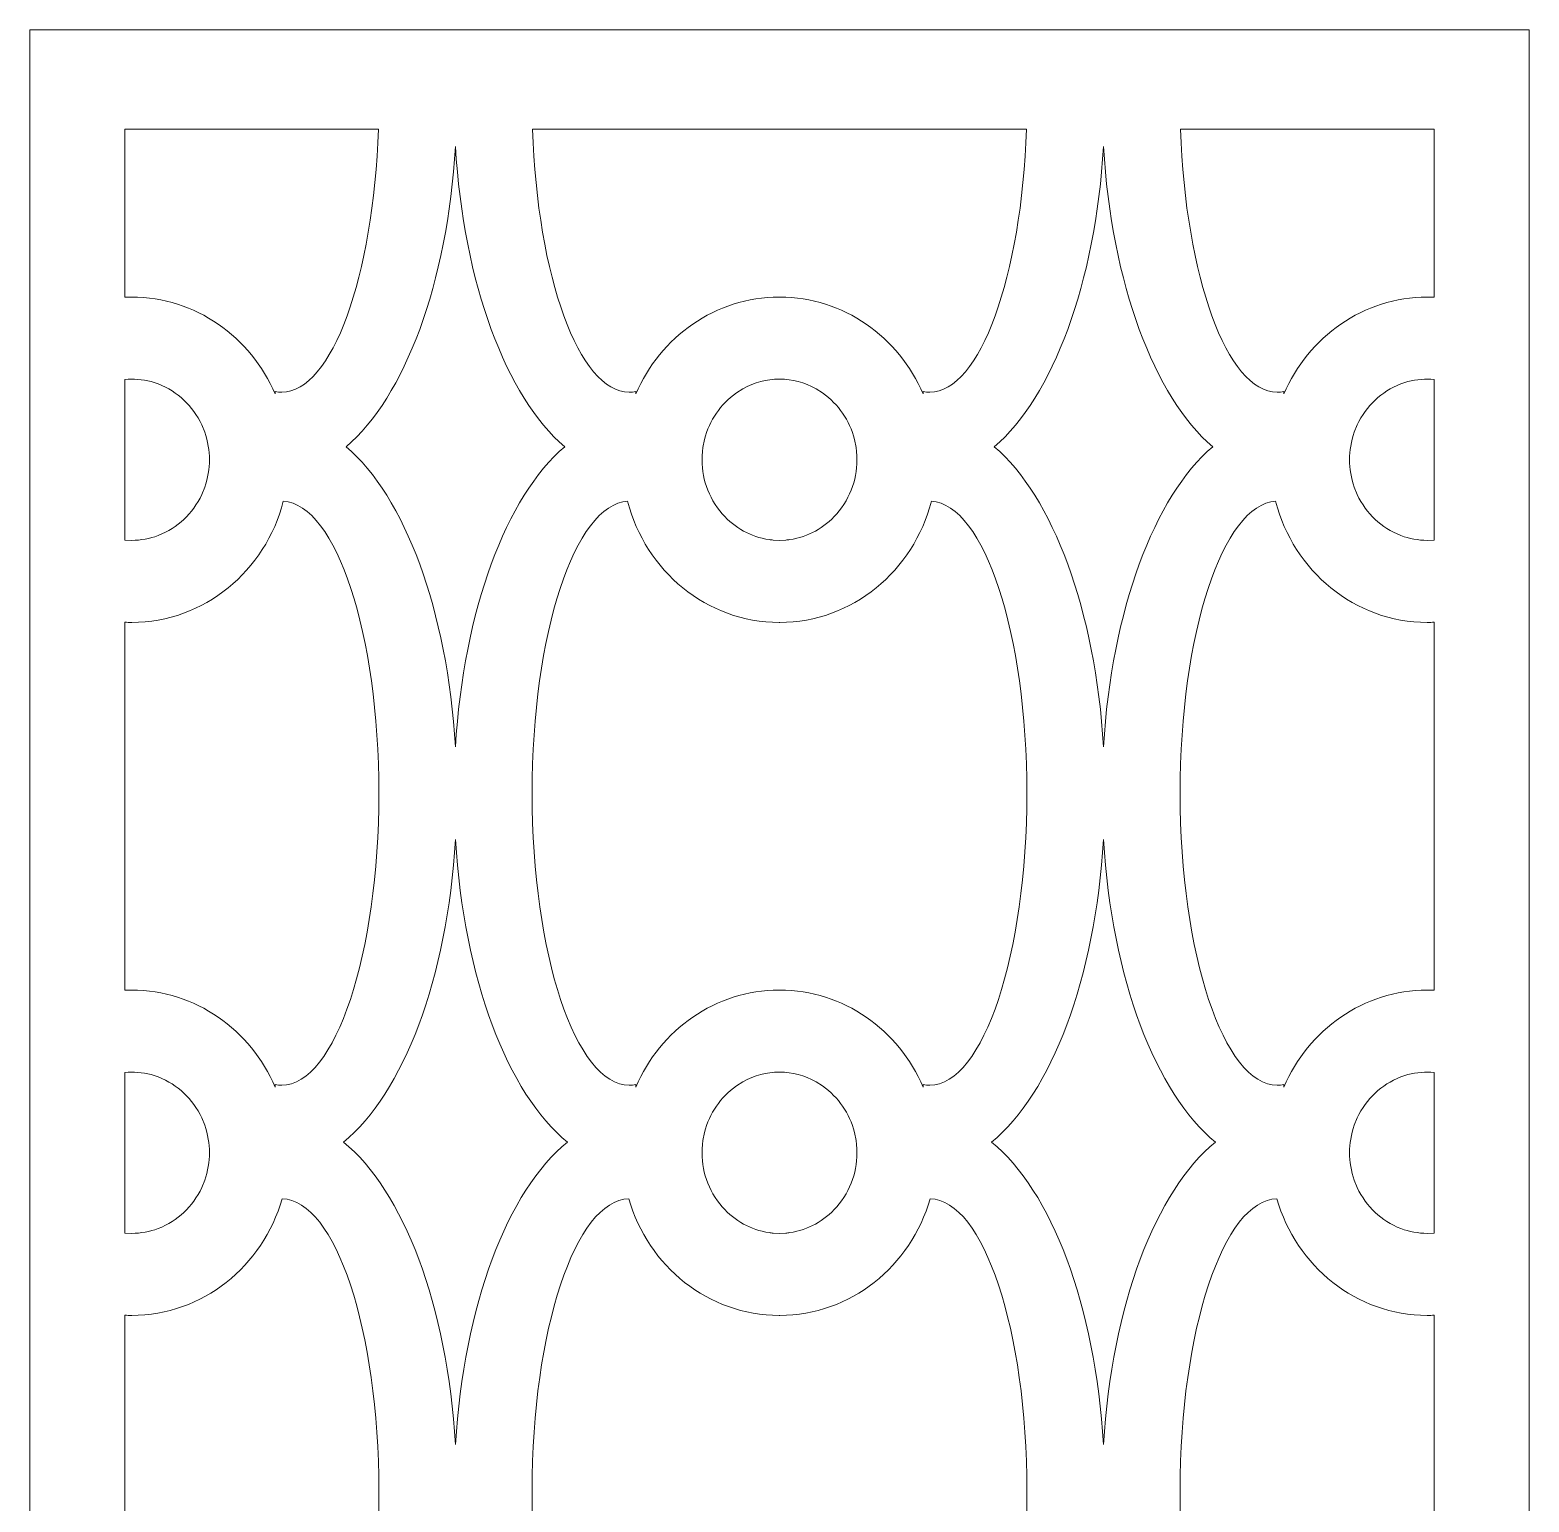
# Model space of a CAD drawing. Header units: centimetres. Extents: x 1.9 to 9.7, y -9.5 to 9.5.
# Drawn here: x 1.854 to 5.551, y 5.869 to 9.5 of the extents above; entities that cross this region are included whole.
import ezdxf

# ---------------------------------------------------------------- set-up
doc = ezdxf.new("R2010")
doc.units = ezdxf.units.CM
doc.header["$MEASUREMENT"] = 0
doc.layers.add('layer 1', color=7, linetype='Continuous')

msp = doc.modelspace()

# ---------------------------------------------------------------- linework, layer by layer
at = {"layer": 'layer 1', "color": 7, "lineweight": 9}
for points, knots in [([(1.85393, 9.5), (1.85393, 9.5), (5.551, 9.5), (5.551, 9.5), (5.551, 9.5), (5.551, 9.5), (5.551, -9.5), (5.551, -9.5), (5.551, -9.5), (5.551, -9.5), (1.85393, -9.5), (1.85393, -9.5), (1.85393, -9.5), (1.85393, -9.5), (1.85393, 9.5), (1.85393, 9.5)], [0, 0, 0, 0, 0.2, 0.2, 0.2, 0.2, 0.4, 0.4, 0.4, 0.4, 0.6, 0.6, 0.6, 0.6, 1, 1, 1, 1]), ([(2.0879, 8.84093), (2.0879, 8.84093), (2.0879, 8.84093), (2.0879, 8.84093), (2.0879, 8.84093), (2.0879, 8.84093), (2.0879, 9.25575), (2.0879, 9.25575), (2.0879, 9.25575), (2.0879, 9.25575), (2.7132, 9.25575), (2.7132, 9.25575), (2.7132, 9.25575), (2.70129, 8.89223), (2.59874, 8.60662), (2.47467, 8.60662), (2.47467, 8.60662), (2.46927, 8.60662), (2.46385, 8.60721), (2.45854, 8.60829), (2.45854, 8.60829), (2.45854, 8.60829), (2.45854, 8.60223), (2.45854, 8.60223), (2.45854, 8.60223), (2.3983, 8.74283), (2.26227, 8.8413), (2.10479, 8.8413), (2.10479, 8.8413), (2.09914, 8.8413), (2.09349, 8.84118), (2.0879, 8.84093)], [0, 0, 0, 0, 0.1111111, 0.1111111, 0.1111111, 0.1111111, 0.2222222, 0.2222222, 0.2222222, 0.2222222, 0.3333333, 0.3333333, 0.3333333, 0.3333333, 0.4444444, 0.4444444, 0.4444444, 0.4444444, 0.5555556, 0.5555556, 0.5555556, 0.5555556, 0.6666667, 0.6666667, 0.6666667, 0.6666667, 0.7777778, 0.7777778, 0.7777778, 0.7777778, 1, 1, 1, 1]), ([(3.0934, 9.25575), (3.0934, 9.25575), (3.0934, 9.25575), (3.0934, 9.25575), (3.0934, 9.25575), (3.0934, 9.25575), (4.31144, 9.25575), (4.31144, 9.25575), (4.31144, 9.25575), (4.29953, 8.89223), (4.19697, 8.60662), (4.07291, 8.60662), (4.07291, 8.60662), (4.0675, 8.60662), (4.06209, 8.60721), (4.05678, 8.60829), (4.05678, 8.60829), (4.05678, 8.60829), (4.05678, 8.60223), (4.05678, 8.60223), (4.05678, 8.60223), (3.99654, 8.74283), (3.86054, 8.8413), (3.70303, 8.8413), (3.70303, 8.8413), (3.70303, 8.8413), (3.70264, 8.8413), (3.70242, 8.8413), (3.70242, 8.8413), (3.70242, 8.8413), (3.70203, 8.8413), (3.70182, 8.8413), (3.70182, 8.8413), (3.54433, 8.8413), (3.40834, 8.74283), (3.34809, 8.60223), (3.34809, 8.60223), (3.34809, 8.60223), (3.34809, 8.60829), (3.34809, 8.60829), (3.34809, 8.60829), (3.34275, 8.60721), (3.33737, 8.60662), (3.33193, 8.60662), (3.33193, 8.60662), (3.20787, 8.60662), (3.10534, 8.89223), (3.0934, 9.25575)], [0, 0, 0, 0, 0.0769231, 0.0769231, 0.0769231, 0.0769231, 0.1538462, 0.1538462, 0.1538462, 0.1538462, 0.2307692, 0.2307692, 0.2307692, 0.2307692, 0.3076923, 0.3076923, 0.3076923, 0.3076923, 0.3846154, 0.3846154, 0.3846154, 0.3846154, 0.4615385, 0.4615385, 0.4615385, 0.4615385, 0.5384615, 0.5384615, 0.5384615, 0.5384615, 0.6153846, 0.6153846, 0.6153846, 0.6153846, 0.6923077, 0.6923077, 0.6923077, 0.6923077, 0.7692308, 0.7692308, 0.7692308, 0.7692308, 0.8461538, 0.8461538, 0.8461538, 0.8461538, 1, 1, 1, 1]), ([(5.31695, 9.25575), (5.31695, 9.25575), (5.31695, 9.25575), (5.31695, 9.25575), (5.31695, 9.25575), (5.31695, 9.25575), (5.31695, 8.84093), (5.31695, 8.84093), (5.31695, 8.84093), (5.31136, 8.84118), (5.30573, 8.8413), (5.30005, 8.8413), (5.30005, 8.8413), (5.14258, 8.8413), (5.00663, 8.74283), (4.94633, 8.60223), (4.94633, 8.60223), (4.94633, 8.60223), (4.94633, 8.60829), (4.94633, 8.60829), (4.94633, 8.60829), (4.94099, 8.60721), (4.93561, 8.60662), (4.9302, 8.60662), (4.9302, 8.60662), (4.80614, 8.60662), (4.70359, 8.89223), (4.69167, 9.25575), (4.69167, 9.25575), (4.69167, 9.25575), (5.31695, 9.25575), (5.31695, 9.25575)], [0, 0, 0, 0, 0.1111111, 0.1111111, 0.1111111, 0.1111111, 0.2222222, 0.2222222, 0.2222222, 0.2222222, 0.3333333, 0.3333333, 0.3333333, 0.3333333, 0.4444444, 0.4444444, 0.4444444, 0.4444444, 0.5555556, 0.5555556, 0.5555556, 0.5555556, 0.6666667, 0.6666667, 0.6666667, 0.6666667, 0.7777778, 0.7777778, 0.7777778, 0.7777778, 1, 1, 1, 1]), ([(2.9033, 7.73164), (2.9033, 7.73164), (2.9033, 7.73164), (2.9033, 7.73164), (2.9033, 7.73164), (2.88359, 8.06879), (2.77748, 8.35025), (2.63391, 8.47213), (2.63391, 8.47213), (2.77748, 8.59403), (2.88359, 8.87547), (2.9033, 9.21263), (2.9033, 9.21263), (2.92305, 8.87547), (3.02913, 8.59403), (3.17269, 8.47213), (3.17269, 8.47213), (3.02913, 8.35025), (2.92305, 8.06879), (2.9033, 7.73164)], [0, 0, 0, 0, 0.1666667, 0.1666667, 0.1666667, 0.1666667, 0.3333333, 0.3333333, 0.3333333, 0.3333333, 0.5, 0.5, 0.5, 0.5, 0.6666667, 0.6666667, 0.6666667, 0.6666667, 1, 1, 1, 1]), ([(4.50154, 7.73164), (4.50154, 7.73164), (4.50154, 7.73164), (4.50154, 7.73164), (4.50154, 7.73164), (4.52132, 8.06879), (4.62737, 8.35025), (4.77094, 8.47213), (4.77094, 8.47213), (4.62737, 8.59403), (4.52132, 8.87547), (4.50154, 9.21263), (4.50154, 9.21263), (4.4818, 8.87547), (4.37574, 8.59403), (4.23215, 8.47213), (4.23215, 8.47213), (4.37574, 8.35025), (4.4818, 8.06879), (4.50154, 7.73164)], [0, 0, 0, 0, 0.1666667, 0.1666667, 0.1666667, 0.1666667, 0.3333333, 0.3333333, 0.3333333, 0.3333333, 0.5, 0.5, 0.5, 0.5, 0.6666667, 0.6666667, 0.6666667, 0.6666667, 1, 1, 1, 1]), ([(2.0879, 8.24191), (2.0879, 8.24191), (2.0879, 8.24191), (2.0879, 8.24191), (2.0879, 8.24191), (2.0879, 8.24191), (2.0879, 8.63821), (2.0879, 8.63821), (2.0879, 8.63821), (2.1088, 8.64011), (2.13018, 8.63833), (2.15257, 8.63295), (2.15257, 8.63295), (2.15257, 8.63295), (2.1704, 8.62718), (2.1704, 8.62718), (2.1704, 8.62718), (2.21913, 8.60719), (2.254, 8.57422), (2.27792, 8.52589), (2.27792, 8.52589), (2.27792, 8.52589), (2.28517, 8.50814), (2.28517, 8.50814), (2.28517, 8.50814), (2.30033, 8.46185), (2.30033, 8.41836), (2.28517, 8.37209), (2.28517, 8.37209), (2.28517, 8.37209), (2.27792, 8.35435), (2.27792, 8.35435), (2.27792, 8.35435), (2.25398, 8.30598), (2.21913, 8.27306), (2.1704, 8.25305), (2.1704, 8.25305), (2.14826, 8.24526), (2.12815, 8.24165), (2.10479, 8.24103), (2.10479, 8.24103), (2.10479, 8.24103), (2.0879, 8.24191), (2.0879, 8.24191)], [0, 0, 0, 0, 0.0833333, 0.0833333, 0.0833333, 0.0833333, 0.1666667, 0.1666667, 0.1666667, 0.1666667, 0.25, 0.25, 0.25, 0.25, 0.3333333, 0.3333333, 0.3333333, 0.3333333, 0.4166667, 0.4166667, 0.4166667, 0.4166667, 0.5, 0.5, 0.5, 0.5, 0.5833333, 0.5833333, 0.5833333, 0.5833333, 0.6666667, 0.6666667, 0.6666667, 0.6666667, 0.75, 0.75, 0.75, 0.75, 0.8333333, 0.8333333, 0.8333333, 0.8333333, 1, 1, 1, 1]), ([(3.70242, 8.24106), (3.70242, 8.24106), (3.70242, 8.24106), (3.70242, 8.24106), (3.70242, 8.24106), (3.70242, 8.24106), (3.68675, 8.24189), (3.68675, 8.24189), (3.68675, 8.24189), (3.68344, 8.24218), (3.68019, 8.24256), (3.67691, 8.24301), (3.67691, 8.24301), (3.63067, 8.25046), (3.59388, 8.27094), (3.5611, 8.30656), (3.5611, 8.30656), (3.5611, 8.30656), (3.54925, 8.32145), (3.54925, 8.32145), (3.54925, 8.32145), (3.51794, 8.36704), (3.50649, 8.41484), (3.51329, 8.47041), (3.51329, 8.47041), (3.51329, 8.47041), (3.51712, 8.48965), (3.51712, 8.48965), (3.51712, 8.48965), (3.5306, 8.53879), (3.55612, 8.57562), (3.59622, 8.60524), (3.59622, 8.60524), (3.59622, 8.60524), (3.61208, 8.61526), (3.61208, 8.61526), (3.61208, 8.61526), (3.64155, 8.63095), (3.67083, 8.63876), (3.70138, 8.63894), (3.70138, 8.63894), (3.70138, 8.63894), (3.70148, 8.63894), (3.70148, 8.63894), (3.70148, 8.63894), (3.70212, 8.63896), (3.70276, 8.63896), (3.70339, 8.63894), (3.70339, 8.63894), (3.70339, 8.63894), (3.70346, 8.63894), (3.70346, 8.63894), (3.70346, 8.63894), (3.73402, 8.63876), (3.7633, 8.63095), (3.79276, 8.61526), (3.79276, 8.61526), (3.79276, 8.61526), (3.80865, 8.60524), (3.80865, 8.60524), (3.80865, 8.60524), (3.84875, 8.57562), (3.87424, 8.53879), (3.88776, 8.48965), (3.88776, 8.48965), (3.88776, 8.48965), (3.89156, 8.47041), (3.89156, 8.47041), (3.89156, 8.47041), (3.89845, 8.41484), (3.88694, 8.36704), (3.85568, 8.32145), (3.85568, 8.32145), (3.85568, 8.32145), (3.8438, 8.30656), (3.8438, 8.30656), (3.8438, 8.30656), (3.81105, 8.27094), (3.77417, 8.25046), (3.72794, 8.24301), (3.72794, 8.24301), (3.72472, 8.24256), (3.72144, 8.24218), (3.71809, 8.24189), (3.71809, 8.24189), (3.71809, 8.24189), (3.70242, 8.24106), (3.70242, 8.24106)], [0, 0, 0, 0, 0.0434783, 0.0434783, 0.0434783, 0.0434783, 0.0869565, 0.0869565, 0.0869565, 0.0869565, 0.1304348, 0.1304348, 0.1304348, 0.1304348, 0.173913, 0.173913, 0.173913, 0.173913, 0.2173913, 0.2173913, 0.2173913, 0.2173913, 0.2608696, 0.2608696, 0.2608696, 0.2608696, 0.3043478, 0.3043478, 0.3043478, 0.3043478, 0.3478261, 0.3478261, 0.3478261, 0.3478261, 0.3913043, 0.3913043, 0.3913043, 0.3913043, 0.4347826, 0.4347826, 0.4347826, 0.4347826, 0.4782609, 0.4782609, 0.4782609, 0.4782609, 0.5217391, 0.5217391, 0.5217391, 0.5217391, 0.5652174, 0.5652174, 0.5652174, 0.5652174, 0.6086957, 0.6086957, 0.6086957, 0.6086957, 0.6521739, 0.6521739, 0.6521739, 0.6521739, 0.6956522, 0.6956522, 0.6956522, 0.6956522, 0.7391304, 0.7391304, 0.7391304, 0.7391304, 0.7826087, 0.7826087, 0.7826087, 0.7826087, 0.826087, 0.826087, 0.826087, 0.826087, 0.8695652, 0.8695652, 0.8695652, 0.8695652, 0.9130435, 0.9130435, 0.9130435, 0.9130435, 1, 1, 1, 1]), ([(5.31695, 8.63821), (5.31695, 8.63821), (5.31695, 8.63821), (5.31695, 8.63821), (5.31695, 8.63821), (5.31695, 8.63821), (5.31695, 8.24191), (5.31695, 8.24191), (5.31695, 8.24191), (5.31695, 8.24191), (5.30005, 8.24103), (5.30005, 8.24103), (5.30005, 8.24103), (5.27672, 8.24165), (5.25662, 8.24526), (5.2345, 8.25305), (5.2345, 8.25305), (5.18574, 8.27306), (5.1509, 8.30598), (5.12696, 8.35435), (5.12696, 8.35435), (5.12696, 8.35435), (5.1197, 8.37209), (5.1197, 8.37209), (5.1197, 8.37209), (5.10455, 8.41836), (5.10455, 8.46185), (5.1197, 8.50814), (5.1197, 8.50814), (5.1197, 8.50814), (5.12696, 8.52589), (5.12696, 8.52589), (5.12696, 8.52589), (5.15086, 8.57422), (5.18571, 8.60719), (5.23447, 8.62718), (5.23447, 8.62718), (5.23447, 8.62718), (5.2523, 8.63295), (5.2523, 8.63295), (5.2523, 8.63295), (5.27466, 8.63833), (5.29604, 8.64011), (5.31695, 8.63821)], [0, 0, 0, 0, 0.0833333, 0.0833333, 0.0833333, 0.0833333, 0.1666667, 0.1666667, 0.1666667, 0.1666667, 0.25, 0.25, 0.25, 0.25, 0.3333333, 0.3333333, 0.3333333, 0.3333333, 0.4166667, 0.4166667, 0.4166667, 0.4166667, 0.5, 0.5, 0.5, 0.5, 0.5833333, 0.5833333, 0.5833333, 0.5833333, 0.6666667, 0.6666667, 0.6666667, 0.6666667, 0.75, 0.75, 0.75, 0.75, 0.8333333, 0.8333333, 0.8333333, 0.8333333, 1, 1, 1, 1]), ([(2.0879, 7.13173), (2.0879, 7.13173), (2.0879, 7.13173), (2.0879, 7.13173), (2.0879, 7.13173), (2.0879, 7.13173), (2.0879, 8.03932), (2.0879, 8.03932), (2.0879, 8.03932), (2.09349, 8.03907), (2.09914, 8.03894), (2.10479, 8.03894), (2.10479, 8.03894), (2.28368, 8.03894), (2.43484, 8.16597), (2.47874, 8.33751), (2.47874, 8.33751), (2.60891, 8.33094), (2.71438, 8.01009), (2.71438, 7.61753), (2.71438, 7.61753), (2.71438, 7.2209), (2.60669, 6.8974), (2.47467, 6.8974), (2.47467, 6.8974), (2.46927, 6.8974), (2.46385, 6.898), (2.45854, 6.8991), (2.45854, 6.8991), (2.45854, 6.8991), (2.45854, 6.89303), (2.45854, 6.89303), (2.45854, 6.89303), (2.3983, 7.03364), (2.26227, 7.13211), (2.10479, 7.13211), (2.10479, 7.13211), (2.09914, 7.13211), (2.09349, 7.13197), (2.0879, 7.13173)], [0, 0, 0, 0, 0.0909091, 0.0909091, 0.0909091, 0.0909091, 0.1818182, 0.1818182, 0.1818182, 0.1818182, 0.2727273, 0.2727273, 0.2727273, 0.2727273, 0.3636364, 0.3636364, 0.3636364, 0.3636364, 0.4545455, 0.4545455, 0.4545455, 0.4545455, 0.5454545, 0.5454545, 0.5454545, 0.5454545, 0.6363636, 0.6363636, 0.6363636, 0.6363636, 0.7272727, 0.7272727, 0.7272727, 0.7272727, 0.8181818, 0.8181818, 0.8181818, 0.8181818, 1, 1, 1, 1]), ([(3.70242, 8.03894), (3.70242, 8.03894), (3.70242, 8.03894), (3.70242, 8.03894), (3.70242, 8.03894), (3.70242, 8.03894), (3.70203, 8.03894), (3.70182, 8.03894), (3.70182, 8.03894), (3.52295, 8.03894), (3.37179, 8.16597), (3.32787, 8.33751), (3.32787, 8.33751), (3.19773, 8.33094), (3.09228, 8.01009), (3.09228, 7.61753), (3.09228, 7.61753), (3.09228, 7.2209), (3.19991, 6.8974), (3.33193, 6.8974), (3.33193, 6.8974), (3.33737, 6.8974), (3.34275, 6.898), (3.34809, 6.8991), (3.34809, 6.8991), (3.34809, 6.8991), (3.34809, 6.89303), (3.34809, 6.89303), (3.34809, 6.89303), (3.40834, 7.03364), (3.54433, 7.13211), (3.70182, 7.13211), (3.70182, 7.13211), (3.70203, 7.13211), (3.70224, 7.13209), (3.70224, 7.13209), (3.70224, 7.13209), (3.70264, 7.13209), (3.70285, 7.13211), (3.70285, 7.13211), (3.70285, 7.13211), (3.86054, 7.13211), (3.99654, 7.03364), (4.05678, 6.89303), (4.05678, 6.89303), (4.05678, 6.89303), (4.05678, 6.8991), (4.05678, 6.8991), (4.05678, 6.8991), (4.06209, 6.898), (4.0675, 6.8974), (4.07291, 6.8974), (4.07291, 6.8974), (4.20493, 6.8974), (4.31265, 7.2209), (4.31265, 7.61753), (4.31265, 7.61753), (4.31265, 8.01009), (4.20715, 8.33094), (4.07698, 8.33751), (4.07698, 8.33751), (4.03312, 8.16597), (3.88193, 8.03894), (3.70303, 8.03894), (3.70303, 8.03894), (3.70303, 8.03894), (3.70264, 8.03894), (3.70242, 8.03894)], [0, 0, 0, 0, 0.0555556, 0.0555556, 0.0555556, 0.0555556, 0.1111111, 0.1111111, 0.1111111, 0.1111111, 0.1666667, 0.1666667, 0.1666667, 0.1666667, 0.2222222, 0.2222222, 0.2222222, 0.2222222, 0.2777778, 0.2777778, 0.2777778, 0.2777778, 0.3333333, 0.3333333, 0.3333333, 0.3333333, 0.3888889, 0.3888889, 0.3888889, 0.3888889, 0.4444444, 0.4444444, 0.4444444, 0.4444444, 0.5, 0.5, 0.5, 0.5, 0.5555556, 0.5555556, 0.5555556, 0.5555556, 0.6111111, 0.6111111, 0.6111111, 0.6111111, 0.6666667, 0.6666667, 0.6666667, 0.6666667, 0.7222222, 0.7222222, 0.7222222, 0.7222222, 0.7777778, 0.7777778, 0.7777778, 0.7777778, 0.8333333, 0.8333333, 0.8333333, 0.8333333, 0.8888889, 0.8888889, 0.8888889, 0.8888889, 1, 1, 1, 1]), ([(5.31695, 8.03932), (5.31695, 8.03932), (5.31695, 8.03932), (5.31695, 8.03932), (5.31695, 8.03932), (5.31695, 8.03932), (5.31695, 7.13173), (5.31695, 7.13173), (5.31695, 7.13173), (5.31136, 7.13197), (5.30573, 7.13211), (5.30005, 7.13211), (5.30005, 7.13211), (5.14258, 7.13211), (5.00663, 7.03364), (4.94633, 6.89303), (4.94633, 6.89303), (4.94633, 6.89303), (4.94633, 6.8991), (4.94633, 6.8991), (4.94633, 6.8991), (4.94099, 6.898), (4.93561, 6.8974), (4.9302, 6.8974), (4.9302, 6.8974), (4.79815, 6.8974), (4.69049, 7.2209), (4.69049, 7.61753), (4.69049, 7.61753), (4.69049, 8.01009), (4.79596, 8.33094), (4.9261, 8.33751), (4.9261, 8.33751), (4.97002, 8.16597), (5.12118, 8.03894), (5.30005, 8.03894), (5.30005, 8.03894), (5.30573, 8.03894), (5.31136, 8.03907), (5.31695, 8.03932)], [0, 0, 0, 0, 0.0909091, 0.0909091, 0.0909091, 0.0909091, 0.1818182, 0.1818182, 0.1818182, 0.1818182, 0.2727273, 0.2727273, 0.2727273, 0.2727273, 0.3636364, 0.3636364, 0.3636364, 0.3636364, 0.4545455, 0.4545455, 0.4545455, 0.4545455, 0.5454545, 0.5454545, 0.5454545, 0.5454545, 0.6363636, 0.6363636, 0.6363636, 0.6363636, 0.7272727, 0.7272727, 0.7272727, 0.7272727, 0.8181818, 0.8181818, 0.8181818, 0.8181818, 1, 1, 1, 1]), ([(2.9033, 6.01115), (2.9033, 6.01115), (2.9033, 6.01115), (2.9033, 6.01115), (2.9033, 6.01115), (2.88325, 6.35364), (2.77408, 6.63863), (2.62704, 6.75727), (2.62704, 6.75727), (2.77408, 6.87592), (2.88325, 7.1609), (2.9033, 7.50338), (2.9033, 7.50338), (2.92338, 7.1609), (3.03253, 6.87592), (3.17959, 6.75727), (3.17959, 6.75727), (3.03253, 6.63863), (2.92338, 6.35364), (2.9033, 6.01115)], [0, 0, 0, 0, 0.1666667, 0.1666667, 0.1666667, 0.1666667, 0.3333333, 0.3333333, 0.3333333, 0.3333333, 0.5, 0.5, 0.5, 0.5, 0.6666667, 0.6666667, 0.6666667, 0.6666667, 1, 1, 1, 1]), ([(4.50154, 6.01115), (4.50154, 6.01115), (4.50154, 6.01115), (4.50154, 6.01115), (4.50154, 6.01115), (4.52165, 6.35364), (4.6308, 6.63863), (4.77786, 6.75727), (4.77786, 6.75727), (4.6308, 6.87592), (4.52165, 7.1609), (4.50154, 7.50338), (4.50154, 7.50338), (4.4815, 7.1609), (4.37231, 6.87592), (4.22529, 6.75727), (4.22529, 6.75727), (4.37231, 6.63863), (4.4815, 6.35364), (4.50154, 6.01115)], [0, 0, 0, 0, 0.1666667, 0.1666667, 0.1666667, 0.1666667, 0.3333333, 0.3333333, 0.3333333, 0.3333333, 0.5, 0.5, 0.5, 0.5, 0.6666667, 0.6666667, 0.6666667, 0.6666667, 1, 1, 1, 1]), ([(2.0879, 6.53272), (2.0879, 6.53272), (2.0879, 6.53272), (2.0879, 6.53272), (2.0879, 6.53272), (2.0879, 6.53272), (2.0879, 6.929), (2.0879, 6.929), (2.0879, 6.929), (2.1088, 6.93089), (2.13018, 6.92914), (2.15257, 6.92376), (2.15257, 6.92376), (2.15257, 6.92376), (2.1704, 6.91798), (2.1704, 6.91798), (2.1704, 6.91798), (2.21913, 6.898), (2.254, 6.86501), (2.27792, 6.81668), (2.27792, 6.81668), (2.27792, 6.81668), (2.28517, 6.79894), (2.28517, 6.79894), (2.28517, 6.79894), (2.30033, 6.75266), (2.30033, 6.70917), (2.28517, 6.66287), (2.28517, 6.66287), (2.28517, 6.66287), (2.27792, 6.64515), (2.27792, 6.64515), (2.27792, 6.64515), (2.25398, 6.59677), (2.21913, 6.56384), (2.1704, 6.54384), (2.1704, 6.54384), (2.14826, 6.53605), (2.12815, 6.53245), (2.10479, 6.53182), (2.10479, 6.53182), (2.10479, 6.53182), (2.0879, 6.53272), (2.0879, 6.53272)], [0, 0, 0, 0, 0.0833333, 0.0833333, 0.0833333, 0.0833333, 0.1666667, 0.1666667, 0.1666667, 0.1666667, 0.25, 0.25, 0.25, 0.25, 0.3333333, 0.3333333, 0.3333333, 0.3333333, 0.4166667, 0.4166667, 0.4166667, 0.4166667, 0.5, 0.5, 0.5, 0.5, 0.5833333, 0.5833333, 0.5833333, 0.5833333, 0.6666667, 0.6666667, 0.6666667, 0.6666667, 0.75, 0.75, 0.75, 0.75, 0.8333333, 0.8333333, 0.8333333, 0.8333333, 1, 1, 1, 1]), ([(3.70242, 6.53186), (3.70242, 6.53186), (3.70242, 6.53186), (3.70242, 6.53186), (3.70242, 6.53186), (3.70242, 6.53186), (3.68675, 6.5327), (3.68675, 6.5327), (3.68675, 6.5327), (3.68344, 6.53298), (3.68019, 6.53336), (3.67691, 6.5338), (3.67691, 6.5338), (3.63067, 6.54124), (3.59388, 6.56175), (3.5611, 6.59736), (3.5611, 6.59736), (3.5611, 6.59736), (3.54925, 6.61223), (3.54925, 6.61223), (3.54925, 6.61223), (3.51794, 6.65784), (3.50649, 6.70563), (3.51329, 6.76121), (3.51329, 6.76121), (3.51329, 6.76121), (3.51712, 6.78044), (3.51712, 6.78044), (3.51712, 6.78044), (3.5306, 6.82959), (3.55612, 6.86642), (3.59622, 6.89604), (3.59622, 6.89604), (3.59622, 6.89604), (3.61208, 6.90606), (3.61208, 6.90606), (3.61208, 6.90606), (3.64155, 6.92174), (3.67083, 6.92956), (3.70138, 6.92974), (3.70138, 6.92974), (3.70138, 6.92974), (3.70148, 6.92974), (3.70148, 6.92974), (3.70148, 6.92974), (3.70212, 6.92974), (3.70276, 6.92974), (3.70339, 6.92974), (3.70339, 6.92974), (3.70339, 6.92974), (3.70346, 6.92974), (3.70346, 6.92974), (3.70346, 6.92974), (3.73402, 6.92956), (3.7633, 6.92174), (3.79276, 6.90606), (3.79276, 6.90606), (3.79276, 6.90606), (3.80865, 6.89604), (3.80865, 6.89604), (3.80865, 6.89604), (3.84875, 6.86642), (3.87424, 6.82959), (3.88776, 6.78044), (3.88776, 6.78044), (3.88776, 6.78044), (3.89156, 6.76121), (3.89156, 6.76121), (3.89156, 6.76121), (3.89845, 6.70563), (3.88694, 6.65784), (3.85568, 6.61223), (3.85568, 6.61223), (3.85568, 6.61223), (3.8438, 6.59736), (3.8438, 6.59736), (3.8438, 6.59736), (3.81105, 6.56175), (3.77417, 6.54124), (3.72794, 6.5338), (3.72794, 6.5338), (3.72472, 6.53336), (3.72144, 6.53298), (3.71809, 6.5327), (3.71809, 6.5327), (3.71809, 6.5327), (3.70242, 6.53186), (3.70242, 6.53186)], [0, 0, 0, 0, 0.0434783, 0.0434783, 0.0434783, 0.0434783, 0.0869565, 0.0869565, 0.0869565, 0.0869565, 0.1304348, 0.1304348, 0.1304348, 0.1304348, 0.173913, 0.173913, 0.173913, 0.173913, 0.2173913, 0.2173913, 0.2173913, 0.2173913, 0.2608696, 0.2608696, 0.2608696, 0.2608696, 0.3043478, 0.3043478, 0.3043478, 0.3043478, 0.3478261, 0.3478261, 0.3478261, 0.3478261, 0.3913043, 0.3913043, 0.3913043, 0.3913043, 0.4347826, 0.4347826, 0.4347826, 0.4347826, 0.4782609, 0.4782609, 0.4782609, 0.4782609, 0.5217391, 0.5217391, 0.5217391, 0.5217391, 0.5652174, 0.5652174, 0.5652174, 0.5652174, 0.6086957, 0.6086957, 0.6086957, 0.6086957, 0.6521739, 0.6521739, 0.6521739, 0.6521739, 0.6956522, 0.6956522, 0.6956522, 0.6956522, 0.7391304, 0.7391304, 0.7391304, 0.7391304, 0.7826087, 0.7826087, 0.7826087, 0.7826087, 0.826087, 0.826087, 0.826087, 0.826087, 0.8695652, 0.8695652, 0.8695652, 0.8695652, 0.9130435, 0.9130435, 0.9130435, 0.9130435, 1, 1, 1, 1]), ([(5.31695, 6.929), (5.31695, 6.929), (5.31695, 6.929), (5.31695, 6.929), (5.31695, 6.929), (5.31695, 6.929), (5.31695, 6.53272), (5.31695, 6.53272), (5.31695, 6.53272), (5.31695, 6.53272), (5.30005, 6.53182), (5.30005, 6.53182), (5.30005, 6.53182), (5.27672, 6.53245), (5.25662, 6.53605), (5.2345, 6.54384), (5.2345, 6.54384), (5.18574, 6.56384), (5.1509, 6.59677), (5.12696, 6.64515), (5.12696, 6.64515), (5.12696, 6.64515), (5.1197, 6.66287), (5.1197, 6.66287), (5.1197, 6.66287), (5.10455, 6.70917), (5.10455, 6.75266), (5.1197, 6.79894), (5.1197, 6.79894), (5.1197, 6.79894), (5.12696, 6.81668), (5.12696, 6.81668), (5.12696, 6.81668), (5.15086, 6.86501), (5.18571, 6.898), (5.23447, 6.91798), (5.23447, 6.91798), (5.23447, 6.91798), (5.2523, 6.92376), (5.2523, 6.92376), (5.2523, 6.92376), (5.27466, 6.92914), (5.29604, 6.93089), (5.31695, 6.929)], [0, 0, 0, 0, 0.0833333, 0.0833333, 0.0833333, 0.0833333, 0.1666667, 0.1666667, 0.1666667, 0.1666667, 0.25, 0.25, 0.25, 0.25, 0.3333333, 0.3333333, 0.3333333, 0.3333333, 0.4166667, 0.4166667, 0.4166667, 0.4166667, 0.5, 0.5, 0.5, 0.5, 0.5833333, 0.5833333, 0.5833333, 0.5833333, 0.6666667, 0.6666667, 0.6666667, 0.6666667, 0.75, 0.75, 0.75, 0.75, 0.8333333, 0.8333333, 0.8333333, 0.8333333, 1, 1, 1, 1]), ([(2.0879, 5.42252), (2.0879, 5.42252), (2.0879, 5.42252), (2.0879, 5.42252), (2.0879, 5.42252), (2.0879, 5.42252), (2.0879, 6.33012), (2.0879, 6.33012), (2.0879, 6.33012), (2.09349, 6.32987), (2.09914, 6.32972), (2.10479, 6.32972), (2.10479, 6.32972), (2.27977, 6.32972), (2.4282, 6.45126), (2.47571, 6.6171), (2.47571, 6.6171), (2.60724, 6.61542), (2.71438, 6.29262), (2.71438, 5.897), (2.71438, 5.897), (2.71438, 5.50037), (2.60669, 5.17688), (2.47467, 5.17688), (2.47467, 5.17688), (2.47005, 5.17688), (2.46549, 5.17731), (2.46094, 5.1781), (2.46094, 5.1781), (2.40198, 5.32175), (2.26442, 5.42292), (2.10479, 5.42292), (2.10479, 5.42292), (2.09914, 5.42292), (2.09349, 5.42277), (2.0879, 5.42252)], [0, 0, 0, 0, 0.1, 0.1, 0.1, 0.1, 0.2, 0.2, 0.2, 0.2, 0.3, 0.3, 0.3, 0.3, 0.4, 0.4, 0.4, 0.4, 0.5, 0.5, 0.5, 0.5, 0.6, 0.6, 0.6, 0.6, 0.7, 0.7, 0.7, 0.7, 0.8, 0.8, 0.8, 0.8, 1, 1, 1, 1]), ([(3.33193, 5.17688), (3.33193, 5.17688), (3.33193, 5.17688), (3.33193, 5.17688), (3.33193, 5.17688), (3.33655, 5.17688), (3.34114, 5.17731), (3.34566, 5.1781), (3.34566, 5.1781), (3.40469, 5.32175), (3.54221, 5.42292), (3.70182, 5.42292), (3.70182, 5.42292), (3.70203, 5.42292), (3.70224, 5.4229), (3.70224, 5.4229), (3.70224, 5.4229), (3.70264, 5.4229), (3.70285, 5.42292), (3.70285, 5.42292), (3.70285, 5.42292), (3.86267, 5.42292), (4.00025, 5.32175), (4.05921, 5.1781), (4.05921, 5.1781), (4.06374, 5.17731), (4.06832, 5.17688), (4.07291, 5.17688), (4.07291, 5.17688), (4.20493, 5.17688), (4.31265, 5.50037), (4.31265, 5.897), (4.31265, 5.897), (4.31265, 6.29262), (4.20551, 6.61542), (4.07394, 6.6171), (4.07394, 6.6171), (4.02643, 6.45126), (3.878, 6.32972), (3.70303, 6.32972), (3.70303, 6.32972), (3.70303, 6.32972), (3.70264, 6.32974), (3.70242, 6.32974), (3.70242, 6.32974), (3.70242, 6.32974), (3.70203, 6.32972), (3.70182, 6.32972), (3.70182, 6.32972), (3.52684, 6.32972), (3.37841, 6.45126), (3.3309, 6.6171), (3.3309, 6.6171), (3.19937, 6.61542), (3.09228, 6.29262), (3.09228, 5.897), (3.09228, 5.897), (3.09228, 5.50037), (3.19991, 5.17688), (3.33193, 5.17688)], [0, 0, 0, 0, 0.0625, 0.0625, 0.0625, 0.0625, 0.125, 0.125, 0.125, 0.125, 0.1875, 0.1875, 0.1875, 0.1875, 0.25, 0.25, 0.25, 0.25, 0.3125, 0.3125, 0.3125, 0.3125, 0.375, 0.375, 0.375, 0.375, 0.4375, 0.4375, 0.4375, 0.4375, 0.5, 0.5, 0.5, 0.5, 0.5625, 0.5625, 0.5625, 0.5625, 0.625, 0.625, 0.625, 0.625, 0.6875, 0.6875, 0.6875, 0.6875, 0.75, 0.75, 0.75, 0.75, 0.8125, 0.8125, 0.8125, 0.8125, 0.875, 0.875, 0.875, 0.875, 1, 1, 1, 1]), ([(5.31695, 6.33012), (5.31695, 6.33012), (5.31695, 6.33012), (5.31695, 6.33012), (5.31695, 6.33012), (5.31695, 6.33012), (5.31695, 5.42252), (5.31695, 5.42252), (5.31695, 5.42252), (5.31136, 5.42277), (5.30573, 5.42292), (5.30005, 5.42292), (5.30005, 5.42292), (5.14045, 5.42292), (5.0029, 5.32175), (4.9439, 5.1781), (4.9439, 5.1781), (4.93938, 5.17731), (4.93479, 5.17688), (4.9302, 5.17688), (4.9302, 5.17688), (4.79815, 5.17688), (4.69049, 5.50037), (4.69049, 5.897), (4.69049, 5.897), (4.69049, 6.29262), (4.7976, 6.61542), (4.92917, 6.6171), (4.92917, 6.6171), (4.97665, 6.45126), (5.12507, 6.32972), (5.30005, 6.32972), (5.30005, 6.32972), (5.30573, 6.32972), (5.31136, 6.32987), (5.31695, 6.33012)], [0, 0, 0, 0, 0.1, 0.1, 0.1, 0.1, 0.2, 0.2, 0.2, 0.2, 0.3, 0.3, 0.3, 0.3, 0.4, 0.4, 0.4, 0.4, 0.5, 0.5, 0.5, 0.5, 0.6, 0.6, 0.6, 0.6, 0.7, 0.7, 0.7, 0.7, 0.8, 0.8, 0.8, 0.8, 1, 1, 1, 1])]:
    msp.add_open_spline(points, degree=3, knots=knots, dxfattribs=at)

doc.saveas('drawing.dxf')
